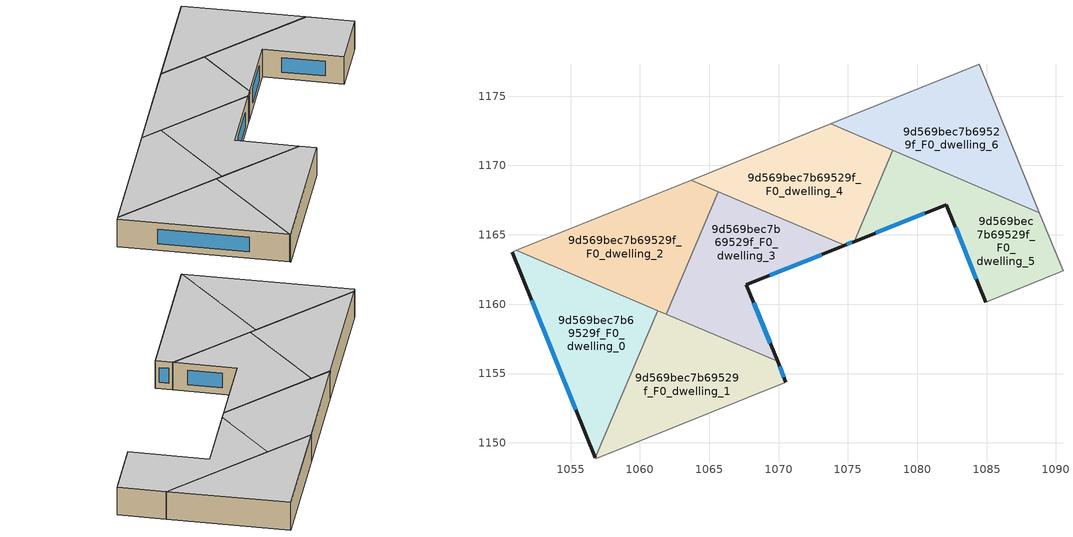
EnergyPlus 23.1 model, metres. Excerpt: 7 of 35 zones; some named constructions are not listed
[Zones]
9d569bec7b69529f_F0_dwelling_0
 floor ground (EU_floor_Construction): 1061.29,1159.54 1056.78,1148.92 1050.78,1163.76 1051.07,1163.88 z0
 wall outside (EU_wall_Construction): 1050.78,1163.76 1056.78,1148.92 z0:3
 wall adiabatic (EU_wall_Construction): 1051.07,1163.88 1050.78,1163.76 z0:3
 wall to 9d569bec7b69529f_F0_dwelling_1 (EU_wall_Construction): 1056.78,1148.92 1061.29,1159.54 z0:3
 wall to 9d569bec7b69529f_F0_dwelling_2 (EU_wall_Construction): 1061.29,1159.54 1051.07,1163.88 z0:3
 window (EU_Window_Construction): 1052.19,1160.28 1055.37,1152.4 z0.7:2.3
 ceiling to 9d569bec7b69529f_F1_dwelling_0 (EU_floor_Construction): 1056.78,1148.92 1061.29,1159.54 1051.07,1163.88 1050.78,1163.76 z3
9d569bec7b69529f_F0_dwelling_1
 floor ground (EU_floor_Construction): 1069.92,1155.87 1070.53,1154.37 1056.8,1148.86 1056.78,1148.92 1061.29,1159.54 z0
 wall outside (EU_wall_Construction): 1070.53,1154.37 1069.92,1155.87 z0:3
 wall adiabatic (EU_wall_Construction): 1056.78,1148.92 1056.8,1148.86 1070.53,1154.37 z0:3
 wall to 9d569bec7b69529f_F0_dwelling_3 (EU_wall_Construction): 1069.92,1155.87 1061.89,1159.28 z0:3
 wall to 9d569bec7b69529f_F0_dwelling_2 (EU_wall_Construction): 1061.89,1159.29 1061.29,1159.54 z0:3
 window (EU_Window_Construction): 1070.39,1154.73 1070.06,1155.52 z0.7:2.3
 ceiling to 9d569bec7b69529f_F1_dwelling_1 (EU_floor_Construction): 1070.53,1154.37 1069.92,1155.87 1061.29,1159.54 1056.78,1148.92 1056.8,1148.86 z3
9d569bec7b69529f_F0_dwelling_2
 floor ground (EU_floor_Construction): 1065.64,1168.11 1061.89,1159.29 1051.07,1163.88 1063.68,1168.95 z0
 wall adiabatic (EU_wall_Construction): 1063.68,1168.95 1051.07,1163.88 z0:3
 wall to 9d569bec7b69529f_F0_dwelling_3 (EU_wall_Construction): 1061.89,1159.29 1065.64,1168.12 z0:3
 wall to 9d569bec7b69529f_F0_dwelling_4 (EU_wall_Construction): 1065.64,1168.12 1063.68,1168.95 z0:3
 ceiling to 9d569bec7b69529f_F1_dwelling_2 (EU_floor_Construction): 1061.89,1159.29 1065.64,1168.11 1063.68,1168.95 1051.07,1163.88 z3
9d569bec7b69529f_F0_dwelling_3
 floor ground (EU_floor_Construction): 1074.76,1164.24 1067.68,1161.41 1069.92,1155.87 1061.89,1159.29 1065.64,1168.11 z0
 wall outside (EU_wall_Construction): 1069.92,1155.87 1067.68,1161.41 1074.76,1164.24 z0:3
 wall to 9d569bec7b69529f_F0_dwelling_4 (EU_wall_Construction): 1074.76,1164.24 1065.64,1168.12 z0:3
 window (EU_Window_Construction): 1069.34,1162.07 1073.1,1163.58 / 1069.4,1157.17 1068.21,1160.11 z0.7:2.3
 ceiling to 9d569bec7b69529f_F1_dwelling_3 (EU_floor_Construction): 1069.92,1155.87 1067.68,1161.41 1074.76,1164.24 1065.64,1168.11 1061.89,1159.29 z3
9d569bec7b69529f_F0_dwelling_4
 floor ground (EU_floor_Construction): 1078.23,1171.1 1075.44,1164.52 1074.76,1164.24 1063.68,1168.95 1073.76,1173 z0
 wall outside (EU_wall_Construction): 1074.76,1164.24 1075.44,1164.52 z0:3
 wall adiabatic (EU_wall_Construction): 1073.76,1173 1063.68,1168.95 z0:3
 wall to 9d569bec7b69529f_F0_dwelling_5 (EU_wall_Construction): 1075.44,1164.52 1078.23,1171.1 z0:3
 wall to 9d569bec7b69529f_F0_dwelling_6 (EU_wall_Construction): 1078.23,1171.1 1073.76,1173 z0:3
 window (EU_Window_Construction): 1074.92,1164.31 1075.28,1164.45 z0.7:2.3
 ceiling to 9d569bec7b69529f_F1_dwelling_4 (EU_floor_Construction): 1075.44,1164.52 1078.23,1171.1 1073.76,1173 1063.68,1168.95 1074.76,1164.24 z3
9d569bec7b69529f_F0_dwelling_5
 floor ground (EU_floor_Construction): 1088.8,1166.61 1090.5,1162.39 1090.18,1162.26 1084.93,1160.15 1082.09,1167.18 1075.44,1164.52 1078.23,1171.1 z0
 wall outside (EU_wall_Construction): 1075.44,1164.52 1082.09,1167.18 1084.93,1160.15 z0:3
 wall adiabatic (EU_wall_Construction): 1084.93,1160.15 1090.18,1162.26 1090.51,1162.39 1088.8,1166.61 z0:3
 wall to 9d569bec7b69529f_F0_dwelling_6 (EU_wall_Construction): 1088.8,1166.61 1078.23,1171.1 z0:3
 window (EU_Window_Construction): 1082.75,1165.53 1084.26,1161.8 / 1077,1165.14 1080.53,1166.56 z0.7:2.3
 ceiling to 9d569bec7b69529f_F1_dwelling_5 (EU_floor_Construction): 1090.18,1162.26 1090.5,1162.39 1088.8,1166.61 1078.23,1171.1 1075.44,1164.52 1082.09,1167.18 1084.93,1160.15 z3
9d569bec7b69529f_F0_dwelling_6
 floor ground (EU_floor_Construction): 1084.48,1177.3 1088.8,1166.61 1073.76,1173 z0
 wall adiabatic (EU_wall_Construction): 1088.8,1166.61 1084.48,1177.3 1073.76,1173 z0:3
 ceiling to 9d569bec7b69529f_F1_dwelling_6 (EU_floor_Construction): 1088.8,1166.61 1084.48,1177.3 1073.76,1173 z3
[HVACTEMPLATE:THERMOSTAT] Constant Heating Setpoint=20; Constant Cooling Setpoint=50
EU_HeatOnly_9d569bec7b69529f_F0_dwelling_0; EU_HeatOnly_9d569bec7b69529f_F0_dwelling_1; EU_HeatOnly_9d569bec7b69529f_F0_dwelling_2; EU_HeatOnly_9d569bec7b69529f_F0_dwelling_3; EU_HeatOnly_9d569bec7b69529f_F0_dwelling_4; EU_HeatOnly_9d569bec7b69529f_F0_dwelling_5; EU_HeatOnly_9d569bec7b69529f_F0_dwelling_6; EU_HeatOnly_9d569bec7b69529f_F1_dwelling_0; EU_HeatOnly_9d569bec7b69529f_F1_dwelling_1; EU_HeatOnly_9d569bec7b69529f_F1_dwelling_2; EU_HeatOnly_9d569bec7b69529f_F1_dwelling_3; EU_HeatOnly_9d569bec7b69529f_F1_dwelling_4; EU_HeatOnly_9d569bec7b69529f_F1_dwelling_5; EU_HeatOnly_9d569bec7b69529f_F1_dwelling_6; EU_HeatOnly_9d569bec7b69529f_F2_dwelling_0; EU_HeatOnly_9d569bec7b69529f_F2_dwelling_1; EU_HeatOnly_9d569bec7b69529f_F2_dwelling_2; EU_HeatOnly_9d569bec7b69529f_F2_dwelling_3; EU_HeatOnly_9d569bec7b69529f_F2_dwelling_4; EU_HeatOnly_9d569bec7b69529f_F2_dwelling_5; EU_HeatOnly_9d569bec7b69529f_F2_dwelling_6; EU_HeatOnly_9d569bec7b69529f_F3_dwelling_0; EU_HeatOnly_9d569bec7b69529f_F3_dwelling_1; EU_HeatOnly_9d569bec7b69529f_F3_dwelling_2; EU_HeatOnly_9d569bec7b69529f_F3_dwelling_3; EU_HeatOnly_9d569bec7b69529f_F3_dwelling_4; EU_HeatOnly_9d569bec7b69529f_F3_dwelling_5; EU_HeatOnly_9d569bec7b69529f_F3_dwelling_6; EU_HeatOnly_9d569bec7b69529f_F4_dwelling_0; EU_HeatOnly_9d569bec7b69529f_F4_dwelling_1; EU_HeatOnly_9d569bec7b69529f_F4_dwelling_2; EU_HeatOnly_9d569bec7b69529f_F4_dwelling_3; EU_HeatOnly_9d569bec7b69529f_F4_dwelling_4; EU_HeatOnly_9d569bec7b69529f_F4_dwelling_5; EU_HeatOnly_9d569bec7b69529f_F4_dwelling_6
[SCHEDULE:CONSTANT]
Name | Hourly Value
EU_AlwaysOn | 1
EU_CoolingOff | 0
[SCHEDULE:FILE] Column Number=1; Rows to Skip at Top=0; Number of Hours of Data=8760; Column Separator=Comma; Interpolate to Timestep=No; Minutes per Item=60; Adjust Schedule for Daylight Savings=Yes
Name | File
EU_Step8_GainSchedule_9d569bec7b69529f_F0_dwelling_5_f000 | ../../schedules/9d569bec7b69529f/9d569bec7b69529f_F0_dwelling_5_f000_gain.csv
EU_Step8_GainSchedule_9d569bec7b69529f_F0_dwelling_6_f000 | ../../schedules/9d569bec7b69529f/9d569bec7b69529f_F0_dwelling_6_f000_gain.csv
EU_Step8_GainSchedule_9d569bec7b69529f_F1_dwelling_0_f000 | ../../schedules/9d569bec7b69529f/9d569bec7b69529f_F1_dwelling_0_f000_gain.csv
EU_Step8_GainSchedule_9d569bec7b69529f_F1_dwelling_1_f000 | ../../schedules/9d569bec7b69529f/9d569bec7b69529f_F1_dwelling_1_f000_gain.csv
EU_Step8_GainSchedule_9d569bec7b69529f_F1_dwelling_2_f000 | ../../schedules/9d569bec7b69529f/9d569bec7b69529f_F1_dwelling_2_f000_gain.csv
EU_Step8_GainSchedule_9d569bec7b69529f_F1_dwelling_3_f000 | ../../schedules/9d569bec7b69529f/9d569bec7b69529f_F1_dwelling_3_f000_gain.csv
EU_Step8_GainSchedule_9d569bec7b69529f_F1_dwelling_4_f000 | ../../schedules/9d569bec7b69529f/9d569bec7b69529f_F1_dwelling_4_f000_gain.csv
EU_Step8_GainSchedule_9d569bec7b69529f_F1_dwelling_5_f000 | ../../schedules/9d569bec7b69529f/9d569bec7b69529f_F1_dwelling_5_f000_gain.csv
EU_Step8_GainSchedule_9d569bec7b69529f_F1_dwelling_6_f000 | ../../schedules/9d569bec7b69529f/9d569bec7b69529f_F1_dwelling_6_f000_gain.csv
EU_Step8_GainSchedule_9d569bec7b69529f_F2_dwelling_0_f000 | ../../schedules/9d569bec7b69529f/9d569bec7b69529f_F2_dwelling_0_f000_gain.csv
EU_Step8_GainSchedule_9d569bec7b69529f_F2_dwelling_1_f000 | ../../schedules/9d569bec7b69529f/9d569bec7b69529f_F2_dwelling_1_f000_gain.csv
EU_Step8_GainSchedule_9d569bec7b69529f_F2_dwelling_2_f000 | ../../schedules/9d569bec7b69529f/9d569bec7b69529f_F2_dwelling_2_f000_gain.csv
EU_Step8_GainSchedule_9d569bec7b69529f_F2_dwelling_3_f000 | ../../schedules/9d569bec7b69529f/9d569bec7b69529f_F2_dwelling_3_f000_gain.csv
EU_Step8_GainSchedule_9d569bec7b69529f_F2_dwelling_4_f000 | ../../schedules/9d569bec7b69529f/9d569bec7b69529f_F2_dwelling_4_f000_gain.csv
EU_Step8_GainSchedule_9d569bec7b69529f_F2_dwelling_5_f000 | ../../schedules/9d569bec7b69529f/9d569bec7b69529f_F2_dwelling_5_f000_gain.csv
EU_Step8_GainSchedule_9d569bec7b69529f_F2_dwelling_6_f000 | ../../schedules/9d569bec7b69529f/9d569bec7b69529f_F2_dwelling_6_f000_gain.csv
EU_Step8_GainSchedule_9d569bec7b69529f_F3_dwelling_0_f000 | ../../schedules/9d569bec7b69529f/9d569bec7b69529f_F3_dwelling_0_f000_gain.csv
EU_Step8_GainSchedule_9d569bec7b69529f_F3_dwelling_1_f000 | ../../schedules/9d569bec7b69529f/9d569bec7b69529f_F3_dwelling_1_f000_gain.csv
EU_Step8_GainSchedule_9d569bec7b69529f_F3_dwelling_2_f000 | ../../schedules/9d569bec7b69529f/9d569bec7b69529f_F3_dwelling_2_f000_gain.csv
EU_Step8_GainSchedule_9d569bec7b69529f_F3_dwelling_3_f000 | ../../schedules/9d569bec7b69529f/9d569bec7b69529f_F3_dwelling_3_f000_gain.csv
EU_Step8_GainSchedule_9d569bec7b69529f_F3_dwelling_4_f000 | ../../schedules/9d569bec7b69529f/9d569bec7b69529f_F3_dwelling_4_f000_gain.csv
EU_Step8_GainSchedule_9d569bec7b69529f_F3_dwelling_5_f000 | ../../schedules/9d569bec7b69529f/9d569bec7b69529f_F3_dwelling_5_f000_gain.csv
EU_Step8_GainSchedule_9d569bec7b69529f_F3_dwelling_6_f000 | ../../schedules/9d569bec7b69529f/9d569bec7b69529f_F3_dwelling_6_f000_gain.csv
EU_Step8_GainSchedule_9d569bec7b69529f_F4_dwelling_0_f000 | ../../schedules/9d569bec7b69529f/9d569bec7b69529f_F4_dwelling_0_f000_gain.csv
EU_Step8_GainSchedule_9d569bec7b69529f_F4_dwelling_1_f000 | ../../schedules/9d569bec7b69529f/9d569bec7b69529f_F4_dwelling_1_f000_gain.csv
EU_Step8_GainSchedule_9d569bec7b69529f_F4_dwelling_2_f000 | ../../schedules/9d569bec7b69529f/9d569bec7b69529f_F4_dwelling_2_f000_gain.csv
EU_Step8_GainSchedule_9d569bec7b69529f_F4_dwelling_3_f000 | ../../schedules/9d569bec7b69529f/9d569bec7b69529f_F4_dwelling_3_f000_gain.csv
EU_Step8_GainSchedule_9d569bec7b69529f_F4_dwelling_4_f000 | ../../schedules/9d569bec7b69529f/9d569bec7b69529f_F4_dwelling_4_f000_gain.csv
EU_Step8_GainSchedule_9d569bec7b69529f_F4_dwelling_5_f000 | ../../schedules/9d569bec7b69529f/9d569bec7b69529f_F4_dwelling_5_f000_gain.csv
EU_Step8_GainSchedule_9d569bec7b69529f_F4_dwelling_6_f000 | ../../schedules/9d569bec7b69529f/9d569bec7b69529f_F4_dwelling_6_f000_gain.csv
